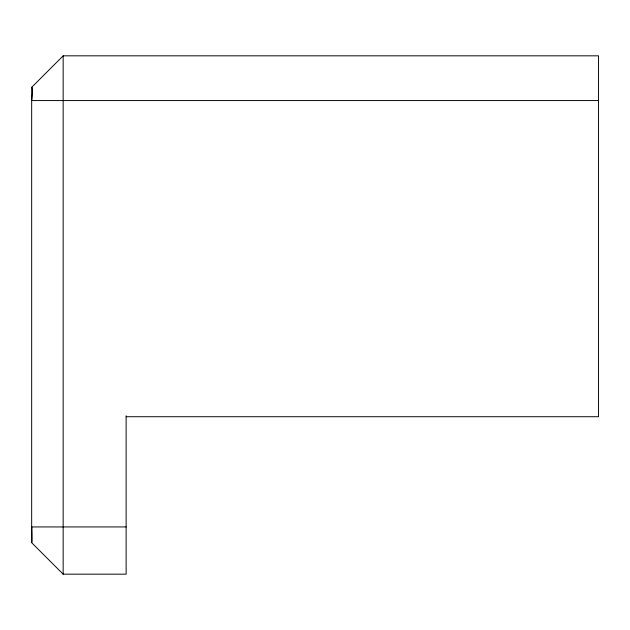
<?xml version="1.0" encoding="UTF-8"?>
<svg xmlns="http://www.w3.org/2000/svg" width="630" height="630" viewBox="0 0 630 630"><rect width="100%" height="100%" fill="white"/><g stroke="black" fill="none" stroke-linecap="round" stroke-linejoin="round"><path stroke-width="0.94" d="M126.134 415.737L126.134 574.174L63.157 574.174L31.665 542.682L31.665 87.318L63.157 55.826L598.5 55.826L598.5 416.721L126.134 416.721M598.5 100.564L31.665 100.564A12.222 1.764 -81.6 0 0 31.665 87.318M31.665 526.94A15.742 0.851 86.9 0 1 31.665 542.682A15.742 0.394 -88.6 0 1 31.665 526.94L126.134 526.94M63.157 55.826L63.157 574.174"/></g></svg>
